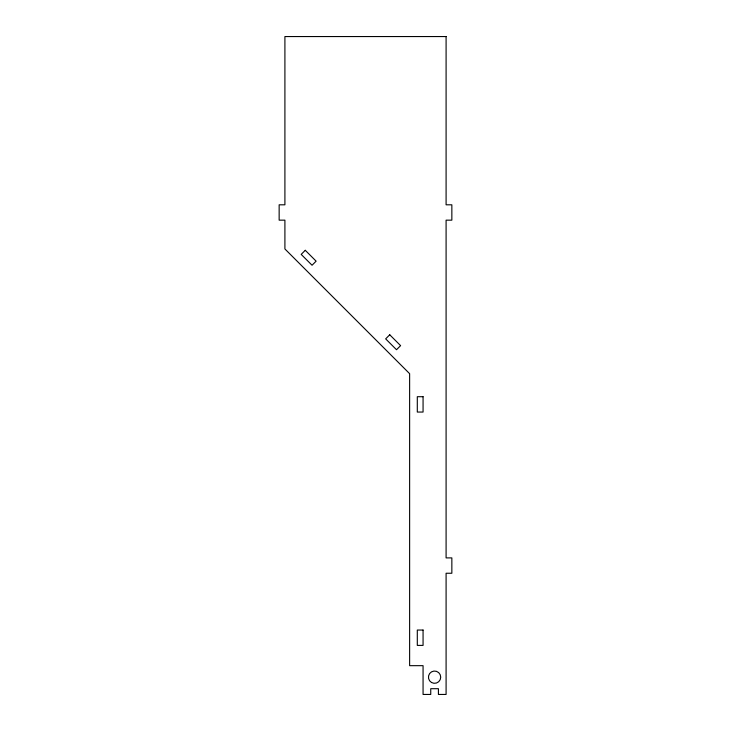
<?xml version="1.0" encoding="UTF-8"?>
<svg xmlns="http://www.w3.org/2000/svg" width="731" height="731" viewBox="0 0 731 731"><rect width="100%" height="100%" fill="white"/><g stroke="black" fill="none" stroke-linecap="round" stroke-linejoin="round"><path stroke-width="1.1" d="M305.266 250.304L301.19 254.388L312.046 265.243L316.121 261.159L305.266 250.304M389.742 334.78L385.666 338.864L396.513 349.72L400.597 345.635L389.742 334.78M446.093 36.55L284.907 36.55L284.907 204.808L279.151 204.808L279.151 220.159L284.907 220.159L284.907 248.96L409.625 373.678L409.625 665.667L423.066 665.667L423.066 694.45L430.742 694.45L430.742 688.693L438.417 688.693L438.417 694.45L446.093 694.45L446.093 573.25L451.849 573.25L451.849 557.899L446.093 557.899L446.093 220.159L451.849 220.159L451.849 204.808L446.093 204.808L446.093 36.55M423.066 396.705L417.3 396.705L417.3 412.056L423.066 412.056L423.066 396.705M423.066 630.049L417.3 630.049L417.3 645.4L423.066 645.4L423.066 630.049M431.509 682.498A6.14 6.14 0 0 0 440.72 677.18A6.14 6.14 0 0 0 431.509 671.862A6.14 6.14 0 0 0 431.509 682.498"/></g></svg>
